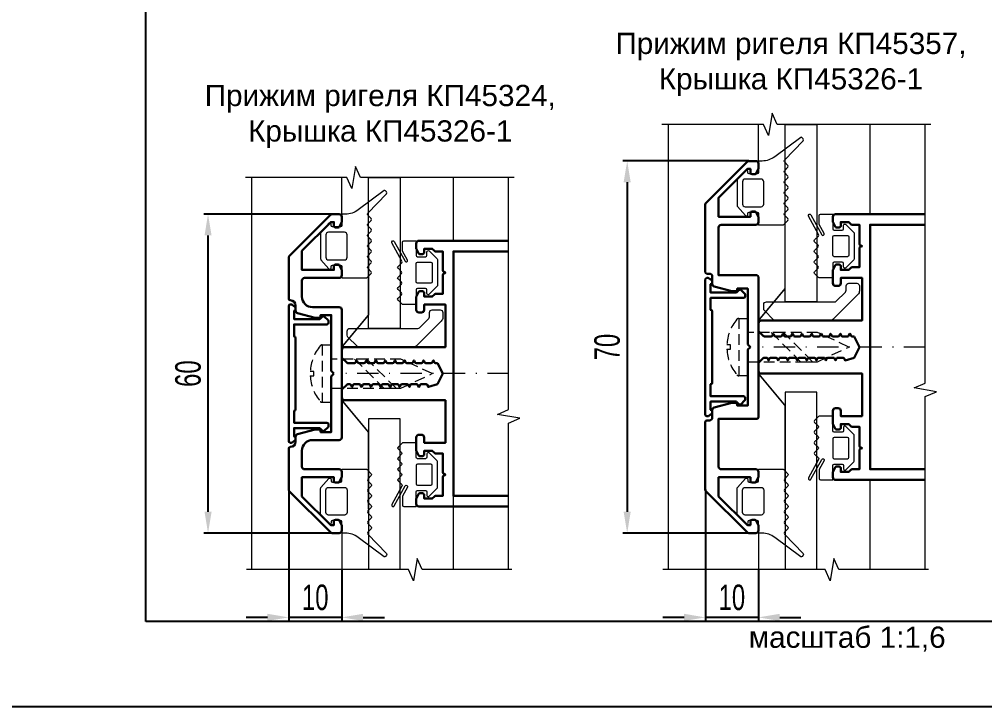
# Model space of a CAD drawing. Extents: x -37 to 8820, y -336 to 478.
# Drawn here: x 7145.1 to 7258.7, y 0 to 80.8 of the extents above; entities that cross this region are included whole.
import ezdxf

# ---------------------------------------------------------------- set-up
doc = ezdxf.new("R2010")
doc.units = 0
doc.header["$LTSCALE"] = 5
doc.linetypes.add('DASHDOT', pattern=[1, 0.5, -0.25, 0, -0.25])
doc.linetypes.add('HIDDEN', pattern=[0.375, 0.25, -0.125])
doc.layers.get('0').update_dxf_attribs({"linetype": 'CONTINUOUS', "lineweight": 30})
doc.layers.get('DEFPOINTS').update_dxf_attribs({"linetype": 'CONTINUOUS'})
for name, color, linetype, lineweight in [('1', 6, 'DASHDOT', 13), ('2', 3, 'HIDDEN', 13), ('Dimentions', 5, 'CONTINUOUS', 15), ('Glass', 5, 'CONTINUOUS', 20), ('Герлен', 7, 'CONTINUOUS', 60), ('Зигзаг', 1, 'CONTINUOUS', 15), ('Конструкции', 252, 'CONTINUOUS', 20), ('Подкладки', 1, 'CONTINUOUS', 20), ('Текстовый', 7, 'CONTINUOUS', 9), ('Уплотнители', 1, 'CONTINUOUS', 20)]:
    doc.layers.add(name, color=color, linetype=linetype, lineweight=lineweight)
doc.layers.add('Скрытые', color=14, linetype='CONTINUOUS', plot=False)
doc.styles.add('3', font='RUSS.SHX', dxfattribs={"width": 0.7, "height": 3})
doc.styles.add('Каталожный', font='arial.ttf', dxfattribs={"height": 2.5})
doc.dimstyles.new('MX1_6', dxfattribs={"dimtxt": 3, "dimasz": 2.5, "dimexe": 0.5, "dimexo": 0, "dimgap": 0.8, "dimtad": 1, "dimlfac": 1.6, "dimdsep": 46, "dimtxsty": '3', "dimcen": 0, "dimclrd": 256, "dimclre": 256, "dimclrt": 256, "dimaunit": 1, "dimadec": 0, "dimazin": 0, "dimtfac": 1, "dimtmove": 0, "dimatfit": 1, "dimfxl": 1, "dimtvp": 1, "dimtolj": 1, "dimtzin": 0, "dimarcsym": 0})

# ---------------------------------------------------------------- blocks, each defined once
blk = doc.blocks.new('*D275')
at = {"layer": 'DEFPOINTS', "color": 0, "transparency": 16777216}
for p in [(7176.82, 25.54), (7183.07, 16.11), (7176.82, 10.5)]:
    blk.add_point(p, dxfattribs=at)
at = {"layer": 'Dimentions', "lineweight": -2, "transparency": 16777216}
for p, q in [((7176.82, 25.54), (7176.82, 10)), ((7183.07, 16.11), (7183.07, 10)), ((7174.32, 10.5), (7171.82, 10.5)), ((7183.07, 10.5), (7176.82, 10.5)), ((7185.57, 10.5), (7188.07, 10.5))]:
    blk.add_line(p, q, dxfattribs=at)
at = {"layer": 'Dimentions', "transparency": 16777216}
for points in [[(7174.32, 10.92), (7174.32, 10.08), (7176.82, 10.5)], [(7185.57, 10.92), (7185.57, 10.08), (7183.07, 10.5)]]:
    blk.add_solid(points, dxfattribs=at)
at = {"layer": 'Dimentions', "transparency": 16777216, "insert": (7179.94, 12.84), "char_height": 3, "attachment_point": 5, "style": '3'}
blk.add_mtext('\\A1;10', dxfattribs=at)
blk = doc.blocks.new('*D276')
at = {"layer": 'DEFPOINTS', "color": 0, "transparency": 16777216}
for p in [(7225.82, 25.54), (7232.07, 16.11), (7225.82, 10.5)]:
    blk.add_point(p, dxfattribs=at)
at = {"layer": 'Dimentions', "lineweight": -2, "transparency": 16777216}
for p, q in [((7225.82, 25.54), (7225.82, 10)), ((7232.07, 16.11), (7232.07, 10)), ((7223.32, 10.5), (7220.82, 10.5)), ((7232.07, 10.5), (7225.82, 10.5)), ((7234.57, 10.5), (7237.07, 10.5))]:
    blk.add_line(p, q, dxfattribs=at)
at = {"layer": 'Dimentions', "transparency": 16777216}
for points in [[(7223.32, 10.92), (7223.32, 10.08), (7225.82, 10.5)], [(7234.57, 10.92), (7234.57, 10.08), (7232.07, 10.5)]]:
    blk.add_solid(points, dxfattribs=at)
at = {"layer": 'Dimentions', "transparency": 16777216, "insert": (7228.94, 12.84), "char_height": 3, "attachment_point": 5, "style": '3'}
blk.add_mtext('\\A1;10', dxfattribs=at)
blk = doc.blocks.new('*D277')
at = {"layer": 'DEFPOINTS', "color": 0, "transparency": 16777216}
for p in [(7167.33, 57.91), (7181.95, 57.91), (7181.95, 20.41)]:
    blk.add_point(p, dxfattribs=at)
at = {"layer": 'Dimentions', "lineweight": -2, "transparency": 16777216}
for p, q in [((7181.95, 57.91), (7166.83, 57.91)), ((7167.33, 22.91), (7167.33, 55.41)), ((7181.95, 20.41), (7166.83, 20.41))]:
    blk.add_line(p, q, dxfattribs=at)
at = {"layer": 'Dimentions', "transparency": 16777216}
for points in [[(7166.92, 55.41), (7167.75, 55.41), (7167.33, 57.91)], [(7166.92, 22.91), (7167.75, 22.91), (7167.33, 20.41)]]:
    blk.add_solid(points, dxfattribs=at)
at = {"layer": 'Dimentions', "transparency": 16777216, "insert": (7164.99, 39.16), "char_height": 3, "attachment_point": 5, "rotation": 90, "style": '3'}
blk.add_mtext('\\A1;60', dxfattribs=at)
blk = doc.blocks.new('*D278')
at = {"layer": 'DEFPOINTS', "color": 0, "transparency": 16777216}
for p in [(7230.95, 64.16), (7216.63, 20.41), (7230.95, 20.41)]:
    blk.add_point(p, dxfattribs=at)
at = {"layer": 'Dimentions', "lineweight": -2, "transparency": 16777216}
for p, q in [((7230.95, 64.16), (7216.13, 64.16)), ((7216.63, 61.66), (7216.63, 22.91)), ((7230.95, 20.41), (7216.13, 20.41))]:
    blk.add_line(p, q, dxfattribs=at)
at = {"layer": 'Dimentions', "transparency": 16777216}
for points in [[(7216.21, 61.66), (7217.04, 61.66), (7216.63, 64.16)], [(7216.21, 22.91), (7217.04, 22.91), (7216.63, 20.41)]]:
    blk.add_solid(points, dxfattribs=at)
at = {"layer": 'Dimentions', "transparency": 16777216, "insert": (7214.28, 42.28), "char_height": 3, "attachment_point": 5, "rotation": 90, "style": '3'}
blk.add_mtext('\\A1;70', dxfattribs=at)

msp = doc.modelspace()

# ---------------------------------------------------------------- linework, layer by layer
for points in [[(7231.1295, 42.2832), (7230.8719, 42.0256, 0.19891237), (7230.817, 41.893), (7230.817, 35.4082), (7229.567, 35.4082), (7229.567, 35.5332, 0.41421356), (7229.3795, 35.7207), (7228.9667, 35.7207, 0.06554346), (7228.9181, 35.7143), (7226.8611, 35.1631, 0.33945426), (7226.6295, 34.8612), (7226.6295, 33.9707, -0.41421356), (7226.317, 33.6582), (7226.0045, 33.6582, 0.41421356), (7225.817, 33.4707), (7225.817, 25.5376, 0.19891237), (7225.9085, 25.3166), (7230.7254, 20.4997, 0.19891237), (7230.9464, 20.4082), (7231.7545, 20.4082, 0.41421356), (7232.067, 20.7207), (7232.067, 21.3014, 0.11643382), (7232.0472, 21.3853), (7231.8063, 21.867, 0.28407904), (7231.6386, 21.9707), (7231.317, 21.9707, 0.41421356), (7231.1295, 21.7832), (7231.1295, 21.3457), (7230.7634, 21.3457), (7227.3795, 24.7296), (7227.3795, 26.9707), (7231.1295, 26.9707), (7231.1295, 26.5332, 0.41421356), (7231.317, 26.3457), (7231.6386, 26.3457, 0.28407904), (7231.8063, 26.4493), (7232.0472, 26.9311, 0.11643382), (7232.067, 27.0149), (7232.067, 27.5957, 0.41421356), (7231.7545, 27.9082), (7227.692, 27.9082, -0.41421356), (7227.3795, 28.2207), (7227.3795, 33.8457), (7231.8795, 33.8457, 0.41421356), (7232.067, 34.0332), (7232.067, 50.5332, 0.41421356), (7231.8795, 50.7207), (7227.3795, 50.7207), (7227.3795, 56.3457, -0.41421356), (7227.692, 56.6582), (7231.7545, 56.6582, 0.41421356), (7232.067, 56.9707), (7232.067, 57.5514, 0.11643382), (7232.0472, 57.6353), (7231.8063, 58.117, 0.28407904), (7231.6386, 58.2207), (7231.317, 58.2207, 0.41421356), (7231.1295, 58.0332), (7231.1295, 57.5957), (7227.3795, 57.5957), (7227.3795, 59.8368), (7230.7634, 63.2207), (7231.1295, 63.2207), (7231.1295, 62.7832, 0.41421356), (7231.317, 62.5957), (7231.6386, 62.5957, 0.28407904), (7231.8063, 62.6993), (7232.0472, 63.1811, 0.11643382), (7232.067, 63.2649), (7232.067, 63.8457, 0.41421356), (7231.7545, 64.1582), (7230.9464, 64.1582, 0.19891237), (7230.7254, 64.0666), (7225.9085, 59.2497, 0.19891237), (7225.817, 59.0287), (7225.817, 51.0957, 0.41421356), (7226.0045, 50.9082), (7226.317, 50.9082, -0.41421356), (7226.6295, 50.5957), (7226.6295, 49.7051, 0.33945426), (7226.8611, 49.4032), (7228.942, 48.8457), (7229.3795, 48.8457, 0.41421356), (7229.567, 49.0332), (7229.567, 49.1582), (7230.817, 49.1582), (7230.817, 42.6733, 0.19891237), (7230.8719, 42.5408)], [(7182.1295, 39.1582), (7181.8719, 38.9006, 0.19891237), (7181.817, 38.768), (7181.817, 32.2832), (7180.567, 32.2832), (7180.567, 32.4082, 0.41421356), (7180.3795, 32.5957), (7179.9667, 32.5957, 0.06554346), (7179.9181, 32.5893), (7177.8611, 32.0381, 0.33945426), (7177.6295, 31.7362), (7177.6295, 31.1582, -0.41421356), (7177.0045, 30.5332), (7177.0045, 30.5332, 0.41421356), (7176.817, 30.3457), (7176.817, 25.5376, 0.19891237), (7176.9085, 25.3166), (7181.7254, 20.4997, 0.19891237), (7181.9464, 20.4082), (7182.7545, 20.4082, 0.41421356), (7183.067, 20.7207), (7183.067, 21.3014, 0.11643382), (7183.0472, 21.3853), (7182.8063, 21.867, 0.28407904), (7182.6386, 21.9707), (7182.317, 21.9707, 0.41421356), (7182.1295, 21.7832), (7182.1295, 21.3457), (7181.7634, 21.3457), (7178.3795, 24.7296), (7178.3795, 26.9707), (7182.1295, 26.9707), (7182.1295, 26.5332, 0.41421356), (7182.317, 26.3457), (7182.6386, 26.3457, 0.28407904), (7182.8063, 26.4493), (7183.0472, 26.9311, 0.11643382), (7183.067, 27.0149), (7183.067, 27.5957, 0.41421356), (7182.7545, 27.9082), (7178.692, 27.9082, -0.41421356), (7178.3795, 28.2207), (7178.3795, 30.0957, -0.41421356), (7179.6295, 31.3457), (7182.7545, 31.3457, 0.41421356), (7183.067, 31.6582), (7183.067, 46.6582, 0.41421356), (7182.7545, 46.9707), (7179.6295, 46.9707, -0.41421356), (7178.3795, 48.2207), (7178.3795, 50.0957, -0.41421356), (7178.692, 50.4082), (7182.7545, 50.4082, 0.41421356), (7183.067, 50.7207), (7183.067, 51.3014, 0.11643382), (7183.0472, 51.3853), (7182.8063, 51.867, 0.28407904), (7182.6386, 51.9707), (7182.317, 51.9707, 0.41421356), (7182.1295, 51.7832), (7182.1295, 51.3457), (7178.3795, 51.3457), (7178.3795, 53.5868), (7181.7634, 56.9707), (7182.1295, 56.9707), (7182.1295, 56.5332, 0.41421356), (7182.317, 56.3457), (7182.6386, 56.3457, 0.28407904), (7182.8063, 56.4493), (7183.0472, 56.9311, 0.11643382), (7183.067, 57.0149), (7183.067, 57.5957, 0.41421356), (7182.7545, 57.9082), (7181.9464, 57.9082, 0.19891237), (7181.7254, 57.8166), (7176.9085, 52.9997, 0.19891237), (7176.817, 52.7787), (7176.817, 47.9707, 0.41421356), (7177.0045, 47.7832), (7177.0045, 47.7832, -0.41421356), (7177.6295, 47.1582), (7177.6295, 46.5801, 0.33945426), (7177.8611, 46.2782), (7179.942, 45.7207), (7180.3795, 45.7207, 0.41421356), (7180.567, 45.9082), (7180.567, 46.0332), (7181.817, 46.0332), (7181.817, 39.5483, 0.19891237), (7181.8719, 39.4158)], [(7230.0365, 35.5881), (7230.4445, 35.9961, 0.19891237), (7230.5045, 36.1409), (7230.5045, 36.3144, 0.41421356), (7230.317, 36.5019), (7226.442, 36.5019), (7226.442, 37.9082), (7226.442, 37.9082, 0.41421356), (7226.6295, 38.0957), (7226.6295, 46.4707, 0.41421356), (7226.442, 46.6582), (7226.442, 46.6582), (7226.442, 48.0644), (7230.317, 48.0644, 0.41421356), (7230.5045, 48.2519), (7230.5045, 48.4254, 0.19891237), (7230.4445, 48.5702), (7230.0365, 48.9783, 0.41421356), (7229.7713, 48.9783), (7229.5374, 48.7443, -0.19891237), (7229.4048, 48.6894), (7226.442, 48.6894), (7226.442, 49.6582, 0.41421356), (7226.6295, 49.8457), (7226.6295, 49.98, 0.2331673), (7226.5561, 50.1288), (7226.2425, 50.3694, 0.16510067), (7226.1283, 50.4082), (7226.0045, 50.4082, 0.41421356), (7225.817, 50.2207), (7225.817, 34.3457, 0.41421356), (7226.0045, 34.1582), (7226.1283, 34.1582, 0.16510067), (7226.2425, 34.1969), (7226.5561, 34.4376, 0.2331673), (7226.6295, 34.5863), (7226.6295, 34.7207, 0.41421356), (7226.442, 34.9082), (7226.442, 35.8769), (7229.4048, 35.8769, -0.19891237), (7229.5374, 35.822), (7229.7713, 35.5881, 0.41421356)], [(7181.0365, 32.4631), (7181.4445, 32.8711, 0.19891237), (7181.5045, 33.0159), (7181.5045, 33.1894, 0.41421356), (7181.317, 33.3769), (7177.442, 33.3769), (7177.442, 34.7832), (7177.442, 34.7832, 0.41421356), (7177.6295, 34.9707), (7177.6295, 43.3457, 0.41421356), (7177.442, 43.5332), (7177.442, 43.5332), (7177.442, 44.9394), (7181.317, 44.9394, 0.41421356), (7181.5045, 45.1269), (7181.5045, 45.3004, 0.19891237), (7181.4445, 45.4452), (7181.0365, 45.8533, 0.41421356), (7180.7713, 45.8533), (7180.5374, 45.6193, -0.19891237), (7180.4048, 45.5644), (7177.442, 45.5644), (7177.442, 46.5332, 0.41421356), (7177.6295, 46.7207), (7177.6295, 46.855, 0.2331673), (7177.5561, 47.0038), (7177.2425, 47.2444, 0.16510067), (7177.1283, 47.2832), (7177.0045, 47.2832, 0.41421356), (7176.817, 47.0957), (7176.817, 31.2207, 0.41421356), (7177.0045, 31.0332), (7177.1283, 31.0332, 0.16510067), (7177.2425, 31.0719), (7177.5561, 31.3126, 0.2331673), (7177.6295, 31.4613), (7177.6295, 31.5957, 0.41421356), (7177.442, 31.7832), (7177.442, 32.7519), (7180.4048, 32.7519, -0.19891237), (7180.5374, 32.697), (7180.7713, 32.4631, 0.41421356)]]:
    msp.add_lwpolyline(points, format="xyb", close=True)
for points in [[(7251.6821, 26.6582), (7241.1295, 26.6582, -0.41421356), (7240.817, 26.9707), (7240.817, 27.5514, -0.11643382), (7240.8368, 27.6353), (7241.0777, 28.117, -0.28407904), (7241.2454, 28.2207), (7241.567, 28.2207, -0.41421356), (7241.7545, 28.0332), (7241.7545, 27.5957), (7242.692, 27.5957), (7242.9496, 27.8533, -0.19891237), (7243.0821, 27.9082), (7243.942, 27.9082), (7243.942, 30.136, -0.28407904), (7244.0456, 30.3037), (7244.2545, 30.4082), (7244.0456, 30.5126, -0.28407904), (7243.942, 30.6803), (7243.942, 32.9082), (7243.0821, 32.9082, -0.19891237), (7242.9496, 32.9631), (7242.692, 33.2207), (7241.7545, 33.2207), (7241.7545, 32.7832, -0.41421356), (7241.567, 32.5957), (7241.2454, 32.5957, -0.28407904), (7241.0777, 32.6993), (7240.8368, 33.1811, -0.11643382), (7240.817, 33.2649), (7240.817, 34.7832, -0.41421356), (7241.1295, 35.0957), (7241.442, 35.0957, -0.41421356), (7241.7545, 34.7832), (7241.7545, 34.1582), (7244.2545, 34.1582), (7244.2545, 39.1582), (7232.3795, 39.1582, -0.41421356), (7232.067, 39.4707), (7232.067, 40.3305, -0.19891237), (7232.1219, 40.4631), (7232.6371, 40.9783, -0.19891237), (7232.7696, 41.0332), (7232.9823, 41.0332, -0.28407904), (7233.15, 40.9295), (7233.2545, 40.7207), (7233.3589, 40.9295, -0.28407904), (7233.5266, 41.0332), (7234.1073, 41.0332, -0.28407904), (7234.275, 40.9295), (7234.3795, 40.7207), (7234.4839, 40.9295, -0.28407904), (7234.6516, 41.0332), (7235.2323, 41.0332, -0.28407904), (7235.4, 40.9295), (7235.5045, 40.7207), (7235.6089, 40.9295, -0.28407904), (7235.7766, 41.0332), (7236.3573, 41.0332, -0.28407904), (7236.525, 40.9295), (7236.6295, 40.7207), (7236.7339, 40.9295, -0.28407904), (7236.9016, 41.0332), (7237.4823, 41.0332, -0.28407904), (7237.65, 40.9295), (7237.7545, 40.7207), (7237.8589, 40.9295, -0.28407904), (7238.0266, 41.0332), (7238.6073, 41.0332, -0.28407904), (7238.775, 40.9295), (7238.8795, 40.7207), (7238.9839, 40.9295, -0.28407904), (7239.1516, 41.0332), (7239.7323, 41.0332, -0.28407904), (7239.9, 40.9295), (7240.0045, 40.7207), (7240.1089, 40.9295, -0.28407904), (7240.2766, 41.0332), (7240.8573, 41.0332, -0.28407904), (7241.025, 40.9295), (7241.1295, 40.7207), (7241.2339, 40.9295, -0.28407904), (7241.4016, 41.0332), (7241.9823, 41.0332, -0.28407904), (7242.15, 40.9295), (7242.2545, 40.7207), (7243.317, 41.0332), (7243.942, 42.2832), (7243.317, 43.5332), (7243.0891, 43.5332, -0.28407904), (7242.9214, 43.6368), (7242.817, 43.8457), (7242.7125, 43.6368, -0.28407904), (7242.5448, 43.5332), (7241.9641, 43.5332, -0.28407904), (7241.7964, 43.6368), (7241.692, 43.8457), (7241.5875, 43.6368, -0.28407904), (7241.4198, 43.5332), (7240.8391, 43.5332, -0.28407904), (7240.6714, 43.6368), (7240.567, 43.8457), (7240.4625, 43.6368, -0.28407904), (7240.2948, 43.5332), (7239.7141, 43.5332, -0.28407904), (7239.5464, 43.6368), (7239.442, 43.8457), (7239.3375, 43.6368, -0.28407904), (7239.1698, 43.5332), (7238.5891, 43.5332, -0.28407904), (7238.4214, 43.6368), (7238.317, 43.8457), (7238.2125, 43.6368, -0.28407904), (7238.0448, 43.5332), (7237.4641, 43.5332, -0.28407904), (7237.2964, 43.6368), (7237.192, 43.8457), (7237.0875, 43.6368, -0.28407904), (7236.9198, 43.5332), (7236.3391, 43.5332, -0.28407904), (7236.1714, 43.6368), (7236.067, 43.8457), (7235.9625, 43.6368, -0.28407904), (7235.7948, 43.5332), (7235.2141, 43.5332, -0.28407904), (7235.0464, 43.6368), (7234.942, 43.8457), (7234.8375, 43.6368, -0.28407904), (7234.6698, 43.5332), (7234.0891, 43.5332, -0.28407904), (7233.9214, 43.6368), (7233.817, 43.8457), (7233.7125, 43.6368, -0.28407904), (7233.5448, 43.5332), (7232.7696, 43.5332, -0.19891237), (7232.6371, 43.5881), (7232.1219, 44.1033, -0.19891237), (7232.067, 44.2358), (7232.067, 45.0957, -0.41421356), (7232.3795, 45.4082), (7244.2545, 45.4082), (7244.2545, 50.4082), (7241.7545, 50.4082), (7241.7545, 49.7832, -0.41421356), (7241.442, 49.4707), (7241.1295, 49.4707, -0.41421356), (7240.817, 49.7832), (7240.817, 51.3014, -0.11643382), (7240.8368, 51.3853), (7241.0777, 51.867, -0.28407904), (7241.2454, 51.9707), (7241.567, 51.9707, -0.41421356), (7241.7545, 51.7832), (7241.7545, 51.3457), (7242.692, 51.3457), (7242.9496, 51.6033, -0.19891237), (7243.0821, 51.6582), (7243.942, 51.6582), (7243.942, 53.886, -0.28407904), (7244.0456, 54.0537), (7244.2545, 54.1582), (7244.0456, 54.2626, -0.28407904), (7243.942, 54.4303), (7243.942, 56.6582), (7243.0821, 56.6582, -0.19891237), (7242.9496, 56.7131), (7242.692, 56.9707), (7241.7545, 56.9707), (7241.7545, 56.5332, -0.41421356), (7241.567, 56.3457), (7241.2454, 56.3457, -0.28407904), (7241.0777, 56.4493), (7240.8368, 56.9311, -0.11643382), (7240.817, 57.0149), (7240.817, 57.5957, -0.41421356), (7241.1295, 57.9082), (7251.6821, 57.9082)], [(7202.6821, 23.5332), (7192.1295, 23.5332, -0.41421356), (7191.817, 23.8457), (7191.817, 24.4264, -0.11643382), (7191.8368, 24.5103), (7192.0777, 24.992, -0.28407904), (7192.2454, 25.0957), (7192.567, 25.0957, -0.41421356), (7192.7545, 24.9082), (7192.7545, 24.4707), (7193.692, 24.4707), (7193.9496, 24.7283, -0.19891237), (7194.0821, 24.7832), (7194.942, 24.7832), (7194.942, 27.011, -0.28407904), (7195.0456, 27.1787), (7195.2545, 27.2832), (7195.0456, 27.3876, -0.28407904), (7194.942, 27.5553), (7194.942, 29.7832), (7194.0821, 29.7832, -0.19891237), (7193.9496, 29.8381), (7193.692, 30.0957), (7192.7545, 30.0957), (7192.7545, 29.6582, -0.41421356), (7192.567, 29.4707), (7192.2454, 29.4707, -0.28407904), (7192.0777, 29.5743), (7191.8368, 30.0561, -0.11643382), (7191.817, 30.1399), (7191.817, 31.6582, -0.41421356), (7192.1295, 31.9707), (7192.442, 31.9707, -0.41421356), (7192.7545, 31.6582), (7192.7545, 31.0332), (7195.2545, 31.0332), (7195.2545, 36.0332), (7183.3795, 36.0332, -0.41421356), (7183.067, 36.3457), (7183.067, 37.2055, -0.19891237), (7183.1219, 37.3381), (7183.6371, 37.8533, -0.19891237), (7183.7696, 37.9082), (7183.9823, 37.9082, -0.28407904), (7184.15, 37.8045), (7184.2545, 37.5957), (7184.3589, 37.8045, -0.28407904), (7184.5266, 37.9082), (7185.1073, 37.9082, -0.28407904), (7185.275, 37.8045), (7185.3795, 37.5957), (7185.4839, 37.8045, -0.28407904), (7185.6516, 37.9082), (7186.2323, 37.9082, -0.28407904), (7186.4, 37.8045), (7186.5045, 37.5957), (7186.6089, 37.8045, -0.28407904), (7186.7766, 37.9082), (7187.3573, 37.9082, -0.28407904), (7187.525, 37.8045), (7187.6295, 37.5957), (7187.7339, 37.8045, -0.28407904), (7187.9016, 37.9082), (7188.4823, 37.9082, -0.28407904), (7188.65, 37.8045), (7188.7545, 37.5957), (7188.8589, 37.8045, -0.28407904), (7189.0266, 37.9082), (7189.6073, 37.9082, -0.28407904), (7189.775, 37.8045), (7189.8795, 37.5957), (7189.9839, 37.8045, -0.28407904), (7190.1516, 37.9082), (7190.7323, 37.9082, -0.28407904), (7190.9, 37.8045), (7191.0045, 37.5957), (7191.1089, 37.8045, -0.28407904), (7191.2766, 37.9082), (7191.8573, 37.9082, -0.28407904), (7192.025, 37.8045), (7192.1295, 37.5957), (7192.2339, 37.8045, -0.28407904), (7192.4016, 37.9082), (7192.9823, 37.9082, -0.28407904), (7193.15, 37.8045), (7193.2545, 37.5957), (7194.317, 37.9082), (7194.942, 39.1582), (7194.317, 40.4082), (7194.0891, 40.4082, -0.28407904), (7193.9214, 40.5118), (7193.817, 40.7207), (7193.7125, 40.5118, -0.28407904), (7193.5448, 40.4082), (7192.9641, 40.4082, -0.28407904), (7192.7964, 40.5118), (7192.692, 40.7207), (7192.5875, 40.5118, -0.28407904), (7192.4198, 40.4082), (7191.8391, 40.4082, -0.28407904), (7191.6714, 40.5118), (7191.567, 40.7207), (7191.4625, 40.5118, -0.28407904), (7191.2948, 40.4082), (7190.7141, 40.4082, -0.28407904), (7190.5464, 40.5118), (7190.442, 40.7207), (7190.3375, 40.5118, -0.28407904), (7190.1698, 40.4082), (7189.5891, 40.4082, -0.28407904), (7189.4214, 40.5118), (7189.317, 40.7207), (7189.2125, 40.5118, -0.28407904), (7189.0448, 40.4082), (7188.4641, 40.4082, -0.28407904), (7188.2964, 40.5118), (7188.192, 40.7207), (7188.0875, 40.5118, -0.28407904), (7187.9198, 40.4082), (7187.3391, 40.4082, -0.28407904), (7187.1714, 40.5118), (7187.067, 40.7207), (7186.9625, 40.5118, -0.28407904), (7186.7948, 40.4082), (7186.2141, 40.4082, -0.28407904), (7186.0464, 40.5118), (7185.942, 40.7207), (7185.8375, 40.5118, -0.28407904), (7185.6698, 40.4082), (7185.0891, 40.4082, -0.28407904), (7184.9214, 40.5118), (7184.817, 40.7207), (7184.7125, 40.5118, -0.28407904), (7184.5448, 40.4082), (7183.7696, 40.4082, -0.19891237), (7183.6371, 40.4631), (7183.1219, 40.9783, -0.19891237), (7183.067, 41.1108), (7183.067, 41.9707, -0.41421356), (7183.3795, 42.2832), (7195.2545, 42.2832), (7195.2545, 47.2832), (7192.7545, 47.2832), (7192.7545, 46.6582, -0.41421356), (7192.442, 46.3457), (7192.1295, 46.3457, -0.41421356), (7191.817, 46.6582), (7191.817, 48.1764, -0.11643382), (7191.8368, 48.2603), (7192.0777, 48.742, -0.28407904), (7192.2454, 48.8457), (7192.567, 48.8457, -0.41421356), (7192.7545, 48.6582), (7192.7545, 48.2207), (7193.692, 48.2207), (7193.9496, 48.4783, -0.19891237), (7194.0821, 48.5332), (7194.942, 48.5332), (7194.942, 50.761, -0.28407904), (7195.0456, 50.9287), (7195.2545, 51.0332), (7195.0456, 51.1376, -0.28407904), (7194.942, 51.3053), (7194.942, 53.5332), (7194.0821, 53.5332, -0.19891237), (7193.9496, 53.5881), (7193.692, 53.8457), (7192.7545, 53.8457), (7192.7545, 53.4082, -0.41421356), (7192.567, 53.2207), (7192.2454, 53.2207, -0.28407904), (7192.0777, 53.3243), (7191.8368, 53.8061, -0.11643382), (7191.817, 53.8899), (7191.817, 54.4707, -0.41421356), (7192.1295, 54.7832), (7202.6821, 54.7832)]]:
    msp.add_lwpolyline(points, format="xyb")
for points in [[(7251.6821, 27.9082), (7245.192, 27.9082), (7245.192, 56.6582), (7251.6821, 56.6582)], [(7202.6821, 24.7832), (7196.192, 24.7832), (7196.192, 53.5332), (7202.6821, 53.5332)]]:
    msp.add_lwpolyline(points)
at = {"layer": '1'}
for p, q in [((7251.6821, 42.2832), (7232.067, 42.2832)), ((7202.6821, 39.1582), (7183.067, 39.1582))]:
    msp.add_line(p, q, dxfattribs=at)
at = {"layer": '2'}
for p, q in [((7229.7609, 45.6582), (7229.7609, 38.9082)), ((7180.7609, 42.5332), (7180.7609, 35.7832))]:
    msp.add_line(p, q, dxfattribs=at)
for points in [[(7228.3541, 42.5288, -0.16184886), (7229.5199, 45.5445, -0.22388754), (7229.7609, 45.6582), (7230.817, 45.6582), (7230.817, 38.9082), (7229.7609, 38.9082, -0.22388754), (7229.5199, 39.0218, -0.16184886), (7228.3541, 42.0375), (7228.7918, 42.0375), (7228.7918, 42.5288)], [(7179.3541, 39.4038, -0.16184886), (7180.5199, 42.4195, -0.22388754), (7180.7609, 42.5332), (7181.817, 42.5332), (7181.817, 35.7832), (7180.7609, 35.7832, -0.22388754), (7180.5199, 35.8968, -0.16184886), (7179.3541, 38.9125), (7179.7918, 38.9125), (7179.7918, 39.4038)]]:
    msp.add_lwpolyline(points, format="xyb", close=True, dxfattribs=at)
for points in [[(7230.817, 40.5644), (7239.0061, 40.5644), (7242.692, 42.2832), (7239.0061, 44.0019), (7230.817, 44.0019)], [(7233.5704, 44.0019), (7237.0079, 40.5644), (7238.4402, 40.5644), (7235.0027, 44.0019)], [(7181.817, 37.4394), (7190.0061, 37.4394), (7193.692, 39.1582), (7190.0061, 40.8769), (7181.817, 40.8769)], [(7184.5704, 40.8769), (7188.0079, 37.4394), (7189.4402, 37.4394), (7186.0027, 40.8769)]]:
    msp.add_lwpolyline(points, close=True, dxfattribs=at)
at = {"layer": 'Glass'}
for points in [[(7235.192, 47.5957), (7235.192, 68.4559), (7238.942, 68.4559), (7238.942, 47.5957)], [(7186.192, 44.4707), (7186.192, 62.2059), (7189.942, 62.2059), (7189.942, 44.4707)]]:
    msp.add_lwpolyline(points, close=True, dxfattribs=at)
for points in [[(7238.942, 16.1105), (7238.942, 36.9707), (7235.192, 36.9707), (7235.192, 16.1105)], [(7189.942, 16.1105), (7189.942, 33.8457), (7186.192, 33.8457), (7186.192, 16.1105)]]:
    msp.add_lwpolyline(points, dxfattribs=at)
at = {"layer": 'Герлен', "ltscale": 2, "const_width": 0.1875}
for points in [[(7235.192, 58.2207), (7235.192, 49.1582), (7232.067, 45.4082), (7232.067, 39.1582), (7235.192, 35.4082), (7235.192, 26.3457)], [(7186.192, 55.0957), (7186.192, 46.0332), (7183.067, 42.2832), (7183.067, 36.0332), (7186.192, 32.2832), (7186.192, 23.2207)]]:
    msp.add_lwpolyline(points, dxfattribs=at)
at = {"layer": 'Зигзаг'}
for points in [[(7252.3298, 68.4559), (7234.2517, 68.4559), (7233.6709, 69.7737), (7233.2352, 67.161), (7232.6527, 68.4559), (7220.7193, 68.4559)], [(7251.6821, 16.1105), (7251.6821, 36.4564), (7253, 37.0372), (7250.3873, 37.4728), (7251.6821, 38.0553), (7251.6821, 68.4559)], [(7203.3298, 62.2059), (7185.2517, 62.2059), (7184.6709, 63.5237), (7184.2352, 60.911), (7183.6527, 62.2059), (7171.7193, 62.2059)], [(7202.6821, 16.1105), (7202.6821, 33.3314), (7204, 33.9122), (7201.3873, 34.3478), (7202.6821, 34.9303), (7202.6821, 62.2059)], [(7203.0687, 16.1105), (7192.5043, 16.1105), (7191.9235, 17.4284), (7191.4878, 14.8157), (7190.9053, 16.1105), (7171.836, 16.1105)], [(7252.0687, 16.1105), (7241.5043, 16.1105), (7240.9235, 17.4284), (7240.4878, 14.8157), (7239.9053, 16.1105), (7220.836, 16.1105)]]:
    msp.add_lwpolyline(points, dxfattribs=at)
at = {"layer": 'Конструкции'}
for p, q in [((7232.067, 63.8457), (7232.067, 68.4559)), ((7245.192, 57.9082), (7245.192, 68.4559)), ((7183.067, 57.5957), (7183.067, 62.2059)), ((7196.192, 54.7832), (7196.192, 62.2059)), ((7196.192, 18.1105), (7196.192, 27.7662)), ((7245.192, 16.1105), (7245.192, 26.6582)), ((7196.192, 16.1105), (7196.192, 23.5332)), ((7183.067, 20.7207), (7183.067, 16.1105)), ((7232.067, 20.7207), (7232.067, 16.1105))]:
    msp.add_line(p, q, dxfattribs=at)
for points in [[(7221.442, 68.4559), (7221.442, 16.1105)], [(7172.442, 62.2059), (7172.442, 16.1105)]]:
    msp.add_lwpolyline(points, dxfattribs=at)
at = {"layer": 'Подкладки'}
for points in [[(7242.3795, 49.4707, -0.41421356), (7242.692, 49.7832), (7243.6295, 49.7832, -0.41421356), (7243.942, 49.4707), (7243.942, 48.8993, -0.19891237), (7243.7589, 48.4573), (7240.8928, 45.5912, -0.19891237), (7240.4509, 45.4082), (7234.0725, 45.4082, -0.19891237), (7233.8515, 45.4997), (7232.7846, 46.5666, -0.19891237), (7232.693, 46.7876), (7232.693, 47.2832, -0.41421356), (7233.0055, 47.5957), (7241, 47.5957, 0.19891237), (7241.221, 47.6872), (7242.2879, 48.7541, 0.19891237), (7242.3795, 48.9751)], [(7193.3795, 46.3457, -0.41421356), (7193.692, 46.6582), (7194.6295, 46.6582, -0.41421356), (7194.942, 46.3457), (7194.942, 45.7743, -0.19891237), (7194.7589, 45.3323), (7191.8928, 42.4662, -0.19891237), (7191.4509, 42.2832), (7185.0725, 42.2832, -0.19891237), (7184.8515, 42.3747), (7183.7846, 43.4416, -0.19891237), (7183.693, 43.6626), (7183.693, 44.1582, -0.41421356), (7184.0055, 44.4707), (7192, 44.4707, 0.19891237), (7192.221, 44.5622), (7193.2879, 45.6291, 0.19891237), (7193.3795, 45.8501)]]:
    msp.add_lwpolyline(points, format="xyb", close=True, dxfattribs=at)
at = {"layer": 'Скрытые', "linetype": 'Continuous'}
for points in [[(7140, 297), (7350, 297), (7350, 0), (7140, 0)], [(7160, 10), (7160, 287), (7325, 287), (7325, 10)]]:
    msp.add_lwpolyline(points, close=True, dxfattribs=at)
at = {"layer": 'Уплотнители'}
for points in [[(7230.817, 58.0019, -0.41421356), (7230.9732, 58.1582), (7231.9107, 58.1582, -0.41421356), (7232.067, 58.0019), (7232.067, 56.6582), (7234.9549, 56.6582, 0.19891237), (7235.0433, 56.6948), (7235.5212, 57.1727, 0.41421356), (7235.5212, 57.3937), (7235.1172, 57.7977, -0.41421356), (7235.1172, 58.0187), (7235.5212, 58.4227, 0.41421356), (7235.5212, 58.6437), (7235.1172, 59.0477, -0.41421356), (7235.1172, 59.2687), (7235.5212, 59.6727, 0.41421356), (7235.5212, 59.8937), (7235.1172, 60.2977, -0.41421356), (7235.1172, 60.5187), (7235.5212, 60.9227, 0.41421356), (7235.5212, 61.1437), (7235.1172, 61.5477, -0.41421356), (7235.1172, 61.7687), (7235.5212, 62.1727, 0.41421356), (7235.5212, 62.3937), (7235.1172, 62.7977, -0.41421356), (7235.1172, 63.0187), (7235.5212, 63.4227, 0.41421356), (7235.5212, 63.6437), (7235.1172, 64.0477, -0.41421356), (7235.1172, 64.2687), (7237.3315, 66.5477, 0.41421356), (7237.3315, 66.7687), (7237.2002, 66.9, 0.29253821), (7237.0357, 66.9361), (7233.9825, 64.6553, -0.16178775), (7232.4863, 64.1582), (7232.067, 64.1582), (7232.067, 62.8144, -0.41421356), (7231.9107, 62.6582), (7230.9732, 62.6582, -0.41421356), (7230.817, 62.8144), (7230.817, 62.9707, 0.66858666), (7230.5501, 63.081), (7229.6126, 62.0164, 0.19861919), (7229.567, 61.9061), (7229.567, 58.9103, 0.19861919), (7229.6126, 58.7999), (7230.5501, 57.7353, 0.66858666), (7230.817, 57.8457)], [(7230.192, 61.7207), (7230.192, 59.0957, 0.41421356), (7230.5045, 58.7832), (7232.3795, 58.7832, 0.41421356), (7232.692, 59.0957), (7232.692, 61.7207, 0.41421356), (7232.3795, 62.0332), (7230.5045, 62.0332, 0.41421356)], [(7181.817, 51.7519, -0.41421356), (7181.9732, 51.9082), (7182.9107, 51.9082, -0.41421356), (7183.067, 51.7519), (7183.067, 50.4082), (7185.9549, 50.4082, 0.19891237), (7186.0433, 50.4448), (7186.5212, 50.9227, 0.41421356), (7186.5212, 51.1437), (7186.1172, 51.5477, -0.41421356), (7186.1172, 51.7687), (7186.5212, 52.1727, 0.41421356), (7186.5212, 52.3937), (7186.1172, 52.7977, -0.41421356), (7186.1172, 53.0187), (7186.5212, 53.4227, 0.41421356), (7186.5212, 53.6437), (7186.1172, 54.0477, -0.41421356), (7186.1172, 54.2687), (7186.5212, 54.6727, 0.41421356), (7186.5212, 54.8937), (7186.1172, 55.2977, -0.41421356), (7186.1172, 55.5187), (7186.5212, 55.9227, 0.41421356), (7186.5212, 56.1437), (7186.1172, 56.5477, -0.41421356), (7186.1172, 56.7687), (7186.5212, 57.1727, 0.41421356), (7186.5212, 57.3937), (7186.1172, 57.7977, -0.41421356), (7186.1172, 58.0187), (7188.3315, 60.2977, 0.41421356), (7188.3315, 60.5187), (7188.2002, 60.65, 0.29253821), (7188.0357, 60.6861), (7184.9825, 58.4053, -0.16178775), (7183.4863, 57.9082), (7183.067, 57.9082), (7183.067, 56.5644, -0.41421356), (7182.9107, 56.4082), (7181.9732, 56.4082, -0.41421356), (7181.817, 56.5644), (7181.817, 56.7207, 0.66858666), (7181.5501, 56.831), (7180.6126, 55.7664, 0.19861919), (7180.567, 55.6561), (7180.567, 52.6603, 0.19861919), (7180.6126, 52.5499), (7181.5501, 51.4853, 0.66858666), (7181.817, 51.5957)], [(7239.7778, 55.6389), (7239.2109, 56.684, -0.12491271), (7239.192, 56.7585), (7239.192, 57.7519, -0.41421356), (7239.3482, 57.9082), (7240.817, 57.9082), (7240.817, 56.1894, 0.41421356), (7240.9732, 56.0332), (7241.9107, 56.0332, 0.41421356), (7242.067, 56.1894), (7242.067, 56.5957, -0.66858666), (7242.3338, 56.706), (7243.2713, 55.7664, -0.19861919), (7243.317, 55.6561), (7243.317, 52.6603, -0.19861919), (7243.2713, 52.5499), (7242.3338, 51.6103, -0.66858666), (7242.067, 51.7207), (7242.067, 52.1269, 0.41421356), (7241.9107, 52.2832), (7240.9732, 52.2832, 0.41421356), (7240.817, 52.1269), (7240.817, 50.4082), (7239.2567, 50.4082, -0.19891237), (7239.1462, 50.4539), (7238.6775, 50.9227, -0.41421356), (7238.6775, 51.1437), (7239.0815, 51.5477, 0.41421356), (7239.0815, 51.7687), (7238.6775, 52.1727, -0.41421356), (7238.6775, 52.3937), (7239.0815, 52.7977, 0.41421356), (7239.0815, 53.0187), (7238.6775, 53.4227, -0.41421356), (7238.6775, 53.6437), (7239.0815, 54.0477, 0.41421356), (7239.0815, 54.2687), (7238.6775, 54.6727, -0.41421356), (7238.6775, 54.8937), (7239.1095, 55.3257, 0.33207606), (7239.1364, 55.5107), (7237.9609, 57.6774, -1), (7238.2356, 57.8264), (7239.5032, 55.4899, 1)], [(7181.192, 55.4707), (7181.192, 52.8457, 0.41421356), (7181.5045, 52.5332), (7183.3795, 52.5332, 0.41421356), (7183.692, 52.8457), (7183.692, 55.4707, 0.41421356), (7183.3795, 55.7832), (7181.5045, 55.7832, 0.41421356)], [(7190.7778, 52.5139), (7190.2109, 53.559, -0.12491271), (7190.192, 53.6335), (7190.192, 54.6269, -0.41421356), (7190.3482, 54.7832), (7191.817, 54.7832), (7191.817, 53.0644, 0.41421356), (7191.9732, 52.9082), (7192.9107, 52.9082, 0.41421356), (7193.067, 53.0644), (7193.067, 53.4707, -0.66858666), (7193.3338, 53.581), (7194.2713, 52.6414, -0.19861919), (7194.317, 52.5311), (7194.317, 49.5353, -0.19861919), (7194.2713, 49.4249), (7193.3338, 48.4853, -0.66858666), (7193.067, 48.5957), (7193.067, 49.0019, 0.41421356), (7192.9107, 49.1582), (7191.9732, 49.1582, 0.41421356), (7191.817, 49.0019), (7191.817, 47.2832), (7190.2567, 47.2832, -0.19891237), (7190.1462, 47.3289), (7189.6775, 47.7977, -0.41421356), (7189.6775, 48.0187), (7190.0815, 48.4227, 0.41421356), (7190.0815, 48.6437), (7189.6775, 49.0477, -0.41421356), (7189.6775, 49.2687), (7190.0815, 49.6727, 0.41421356), (7190.0815, 49.8937), (7189.6775, 50.2977, -0.41421356), (7189.6775, 50.5187), (7190.0815, 50.9227, 0.41421356), (7190.0815, 51.1437), (7189.6775, 51.5477, -0.41421356), (7189.6775, 51.7687), (7190.1095, 52.2007, 0.33207606), (7190.1364, 52.3857), (7188.9609, 54.5524, -1), (7189.2356, 54.7014), (7190.5032, 52.3649, 1)], [(7242.692, 55.2519), (7242.692, 53.0644, -0.41421356), (7242.5357, 52.9082), (7240.9732, 52.9082, -0.41421356), (7240.817, 53.0644), (7240.817, 55.2519, -0.41421356), (7240.9732, 55.4082), (7242.5357, 55.4082, -0.41421356)], [(7193.692, 52.1269), (7193.692, 49.9394, -0.41421356), (7193.5357, 49.7832), (7191.9732, 49.7832, -0.41421356), (7191.817, 49.9394), (7191.817, 52.1269, -0.41421356), (7191.9732, 52.2832), (7193.5357, 52.2832, -0.41421356)], [(7239.7778, 28.9274), (7239.2109, 27.8824, 0.12491271), (7239.192, 27.8079), (7239.192, 26.8144, 0.41421356), (7239.3482, 26.6582), (7240.817, 26.6582), (7240.817, 28.3769, -0.41421356), (7240.9732, 28.5332), (7241.9107, 28.5332, -0.41421356), (7242.067, 28.3769), (7242.067, 27.9707, 0.66858666), (7242.3338, 27.8603), (7243.2713, 28.7999, 0.19861919), (7243.317, 28.9103), (7243.317, 31.9061, 0.19861919), (7243.2713, 32.0164), (7242.3338, 32.956, 0.66858666), (7242.067, 32.8457), (7242.067, 32.4394, -0.41421356), (7241.9107, 32.2832), (7240.9732, 32.2832, -0.41421356), (7240.817, 32.4394), (7240.817, 34.1582), (7239.2567, 34.1582, 0.19891237), (7239.1462, 34.1124), (7238.6775, 33.6437, 0.41421356), (7238.6775, 33.4227), (7239.0815, 33.0187, -0.41421356), (7239.0815, 32.7977), (7238.6775, 32.3937, 0.41421356), (7238.6775, 32.1727), (7239.0815, 31.7687, -0.41421356), (7239.0815, 31.5477), (7238.6775, 31.1437, 0.41421356), (7238.6775, 30.9227), (7239.0815, 30.5187, -0.41421356), (7239.0815, 30.2977), (7238.6775, 29.8937, 0.41421356), (7238.6775, 29.6727), (7239.1095, 29.2406, -0.33207606), (7239.1364, 29.0557), (7237.9609, 26.8889, 1), (7238.2356, 26.7399), (7239.5032, 29.0764, -1)], [(7190.7778, 25.8024), (7190.2109, 24.7574, 0.12491271), (7190.192, 24.6829), (7190.192, 23.6894, 0.41421356), (7190.3482, 23.5332), (7191.817, 23.5332), (7191.817, 25.2519, -0.41421356), (7191.9732, 25.4082), (7192.9107, 25.4082, -0.41421356), (7193.067, 25.2519), (7193.067, 24.8457, 0.66858666), (7193.3338, 24.7353), (7194.2713, 25.6749, 0.19861919), (7194.317, 25.7853), (7194.317, 28.7811, 0.19861919), (7194.2713, 28.8914), (7193.3338, 29.831, 0.66858666), (7193.067, 29.7207), (7193.067, 29.3144, -0.41421356), (7192.9107, 29.1582), (7191.9732, 29.1582, -0.41421356), (7191.817, 29.3144), (7191.817, 31.0332), (7190.2567, 31.0332, 0.19891237), (7190.1462, 30.9874), (7189.6775, 30.5187, 0.41421356), (7189.6775, 30.2977), (7190.0815, 29.8937, -0.41421356), (7190.0815, 29.6727), (7189.6775, 29.2687, 0.41421356), (7189.6775, 29.0477), (7190.0815, 28.6437, -0.41421356), (7190.0815, 28.4227), (7189.6775, 28.0187, 0.41421356), (7189.6775, 27.7977), (7190.0815, 27.3937, -0.41421356), (7190.0815, 27.1727), (7189.6775, 26.7687, 0.41421356), (7189.6775, 26.5477), (7190.1095, 26.1156, -0.33207606), (7190.1364, 25.9307), (7188.9609, 23.7639, 1), (7189.2356, 23.6149), (7190.5032, 25.9514, -1)], [(7242.692, 29.3144), (7242.692, 31.5019, 0.41421356), (7242.5357, 31.6582), (7240.9732, 31.6582, 0.41421356), (7240.817, 31.5019), (7240.817, 29.3144, 0.41421356), (7240.9732, 29.1582), (7242.5357, 29.1582, 0.41421356)], [(7193.692, 26.1894), (7193.692, 28.3769, 0.41421356), (7193.5357, 28.5332), (7191.9732, 28.5332, 0.41421356), (7191.817, 28.3769), (7191.817, 26.1894, 0.41421356), (7191.9732, 26.0332), (7193.5357, 26.0332, 0.41421356)], [(7181.817, 26.5644, 0.41421356), (7181.9732, 26.4082), (7182.9107, 26.4082, 0.41421356), (7183.067, 26.5644), (7183.067, 27.9082), (7185.9549, 27.9082, -0.19891237), (7186.0433, 27.8716), (7186.5212, 27.3937, -0.41421356), (7186.5212, 27.1727), (7186.1172, 26.7687, 0.41421356), (7186.1172, 26.5477), (7186.5212, 26.1437, -0.41421356), (7186.5212, 25.9227), (7186.1172, 25.5187, 0.41421356), (7186.1172, 25.2977), (7186.5212, 24.8937, -0.41421356), (7186.5212, 24.6727), (7186.1172, 24.2687, 0.41421356), (7186.1172, 24.0477), (7186.5212, 23.6437, -0.41421356), (7186.5212, 23.4227), (7186.1172, 23.0187, 0.41421356), (7186.1172, 22.7977), (7186.5212, 22.3937, -0.41421356), (7186.5212, 22.1727), (7186.1172, 21.7687, 0.41421356), (7186.1172, 21.5477), (7186.5212, 21.1437, -0.41421356), (7186.5212, 20.9227), (7186.1172, 20.5187, 0.41421356), (7186.1172, 20.2977), (7188.3315, 18.0187, -0.41421356), (7188.3315, 17.7977), (7188.2002, 17.6664, -0.29253821), (7188.0357, 17.6302), (7184.9825, 19.911, 0.16178775), (7183.4863, 20.4082), (7183.067, 20.4082), (7183.067, 21.7519, 0.41421356), (7182.9107, 21.9082), (7181.9732, 21.9082, 0.41421356), (7181.817, 21.7519), (7181.817, 21.5957, -0.66858666), (7181.5501, 21.4853), (7180.6126, 22.5499, -0.19861919), (7180.567, 22.6603), (7180.567, 25.6561, -0.19861919), (7180.6126, 25.7664), (7181.5501, 26.831, -0.66858666), (7181.817, 26.7207)], [(7230.817, 26.5644, 0.41421356), (7230.9732, 26.4082), (7231.9107, 26.4082, 0.41421356), (7232.067, 26.5644), (7232.067, 27.9082), (7234.9549, 27.9082, -0.19891237), (7235.0433, 27.8716), (7235.5212, 27.3937, -0.41421356), (7235.5212, 27.1727), (7235.1172, 26.7687, 0.41421356), (7235.1172, 26.5477), (7235.5212, 26.1437, -0.41421356), (7235.5212, 25.9227), (7235.1172, 25.5187, 0.41421356), (7235.1172, 25.2977), (7235.5212, 24.8937, -0.41421356), (7235.5212, 24.6727), (7235.1172, 24.2687, 0.41421356), (7235.1172, 24.0477), (7235.5212, 23.6437, -0.41421356), (7235.5212, 23.4227), (7235.1172, 23.0187, 0.41421356), (7235.1172, 22.7977), (7235.5212, 22.3937, -0.41421356), (7235.5212, 22.1727), (7235.1172, 21.7687, 0.41421356), (7235.1172, 21.5477), (7235.5212, 21.1437, -0.41421356), (7235.5212, 20.9227), (7235.1172, 20.5187, 0.41421356), (7235.1172, 20.2977), (7237.3315, 18.0187, -0.41421356), (7237.3315, 17.7977), (7237.2002, 17.6664, -0.29253821), (7237.0357, 17.6302), (7233.9825, 19.911, 0.16178775), (7232.4863, 20.4082), (7232.067, 20.4082), (7232.067, 21.7519, 0.41421356), (7231.9107, 21.9082), (7230.9732, 21.9082, 0.41421356), (7230.817, 21.7519), (7230.817, 21.5957, -0.66858666), (7230.5501, 21.4853), (7229.6126, 22.5499, -0.19861919), (7229.567, 22.6603), (7229.567, 25.6561, -0.19861919), (7229.6126, 25.7664), (7230.5501, 26.831, -0.66858666), (7230.817, 26.7207)], [(7181.192, 22.8457), (7181.192, 25.4707, -0.41421356), (7181.5045, 25.7832), (7183.3795, 25.7832, -0.41421356), (7183.692, 25.4707), (7183.692, 22.8457, -0.41421356), (7183.3795, 22.5332), (7181.5045, 22.5332, -0.41421356)], [(7230.192, 22.8457), (7230.192, 25.4707, -0.41421356), (7230.5045, 25.7832), (7232.3795, 25.7832, -0.41421356), (7232.692, 25.4707), (7232.692, 22.8457, -0.41421356), (7232.3795, 22.5332), (7230.5045, 22.5332, -0.41421356)]]:
    msp.add_lwpolyline(points, format="xyb", close=True, dxfattribs=at)

# ---------------------------------------------------------------- texts
at = {"layer": 'Скрытые', "linetype": 'Continuous', "insert": (7242.5, 7.9386), "char_height": 3.5, "width": 165, "attachment_point": 5, "style": 'Каталожный'}
msp.add_mtext('\\pxqc;{\\H0.71429x;масштаб 1:1,6}', dxfattribs=at)
msp.add_mtext('\\pxqc;{\\H0.71429x;масштаб 1:1,6}', dxfattribs=at)
at = {"layer": 'Текстовый', "linetype": 'Continuous', "char_height": 2.5, "attachment_point": 1, "style": 'Каталожный'}
for s, insert, width in [('\\pxqc;Прижим ригеля КП45357,\\PКрышка КП45326-1', (7214.2888, 79.2365), 43.20611), ('\\pxqc;Прижим ригеля КП45324,\\PКрышка КП45326-1', (7164.2888, 73.1115), 46.594232)]:
    msp.add_mtext(s, dxfattribs=dict(at, insert=insert, width=width))

# ---------------------------------------------------------------- dimensions: what is measured, and where the dimension line sits
at = {"layer": 'Dimentions'}
for base, p1, p2, picture, middle in [((7216.6252, 20.4082), (7230.9464, 64.1582), (7230.9464, 20.4082), '*D278', (7214.2823, 42.2832)), ((7167.3333, 57.9082), (7181.9464, 20.4082), (7181.9464, 57.9082), '*D277', (7164.9904, 39.1582))]:
    dim = msp.add_linear_dim(base=base, p1=p1, p2=p2, angle=90, dimstyle='MX1_6', dxfattribs=at)
    dim.commit()
    dim.dimension.update_dxf_attribs({"geometry": picture, "text_midpoint": middle})
for base, p1, p2, picture, middle in [((7176.817, 10.5), (7183.067, 16.1105), (7176.817, 25.5376), '*D275', (7179.942, 12.8429)), ((7225.817, 10.5), (7232.067, 16.1105), (7225.817, 25.5376), '*D276', (7228.942, 12.8429))]:
    dim = msp.add_linear_dim(base=base, p1=p1, p2=p2, dimstyle='MX1_6', dxfattribs=at)
    dim.commit()
    dim.dimension.update_dxf_attribs({"geometry": picture, "text_midpoint": middle})

doc.saveas('drawing.dxf')
